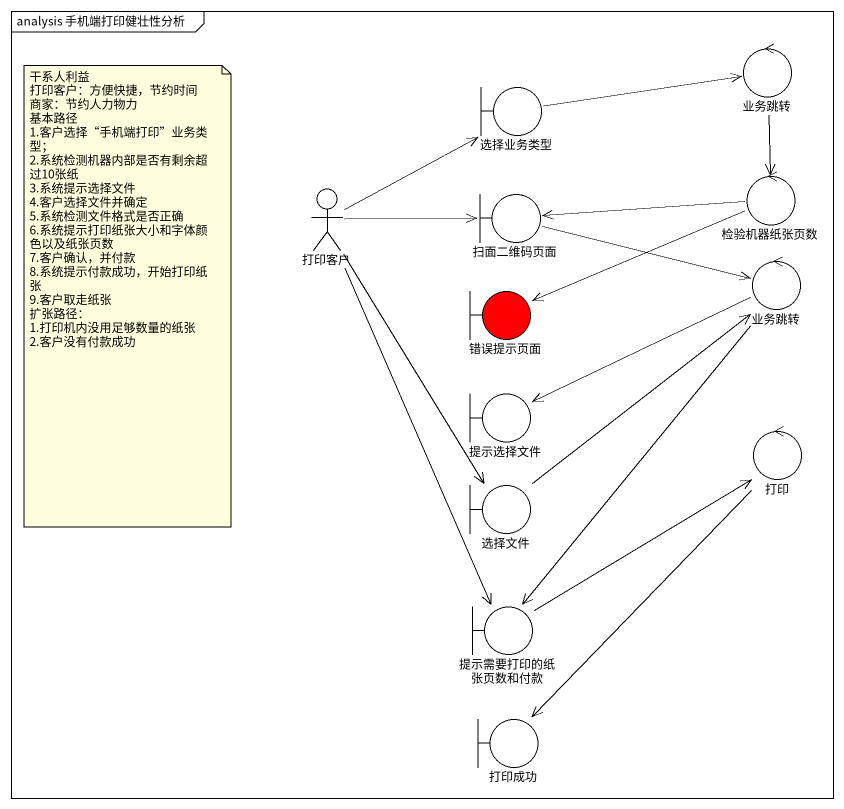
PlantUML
@startuml
mainframe analysis 手机端打印健壮性分析
control 业务跳转
boundary 选择业务类型
actor 打印客户
boundary 扫面二维码页面
control 检验机器纸张页数
boundary 错误提示页面 #FF0000
control "业务跳转" as 业务跳转_2
boundary 提示选择文件
control 打印
boundary 选择文件
boundary 提示需要打印的纸张页数和付款
boundary 打印成功
业务跳转 --> 检验机器纸张页数
选择业务类型 -right-> 业务跳转
打印客户 -up-> 选择业务类型
打印客户 -right-> 扫面二维码页面
打印客户 --> 选择文件
打印客户 --> 提示需要打印的纸张页数和付款
扫面二维码页面 -right-> 业务跳转_2
检验机器纸张页数 -left-> 扫面二维码页面
检验机器纸张页数 -left-> 错误提示页面
业务跳转_2 -left-> 提示选择文件
业务跳转_2 --> 提示需要打印的纸张页数和付款
打印 --> 打印成功
选择文件 -up-> 业务跳转_2
提示需要打印的纸张页数和付款 -up-> 打印
note as N1
  干系人利益
  打印客户：方便快捷，节约时间
  商家：节约人力物力
  基本路径
  1.客户选择“手机端打印”业务类型；
  2.系统检测机器内部是否有剩余超过10张纸
  3.系统提示选择文件
  4.客户选择文件并确定
  5.系统检测文件格式是否正确
  6.系统提示打印纸张大小和字体颜色以及纸张页数
  7.客户确认，并付款
  8.系统提示付款成功，开始打印纸张
  9.客户取走纸张
  扩张路径：
  1.打印机内没用足够数量的纸张
  2.客户没有付款成功
end note
@enduml
